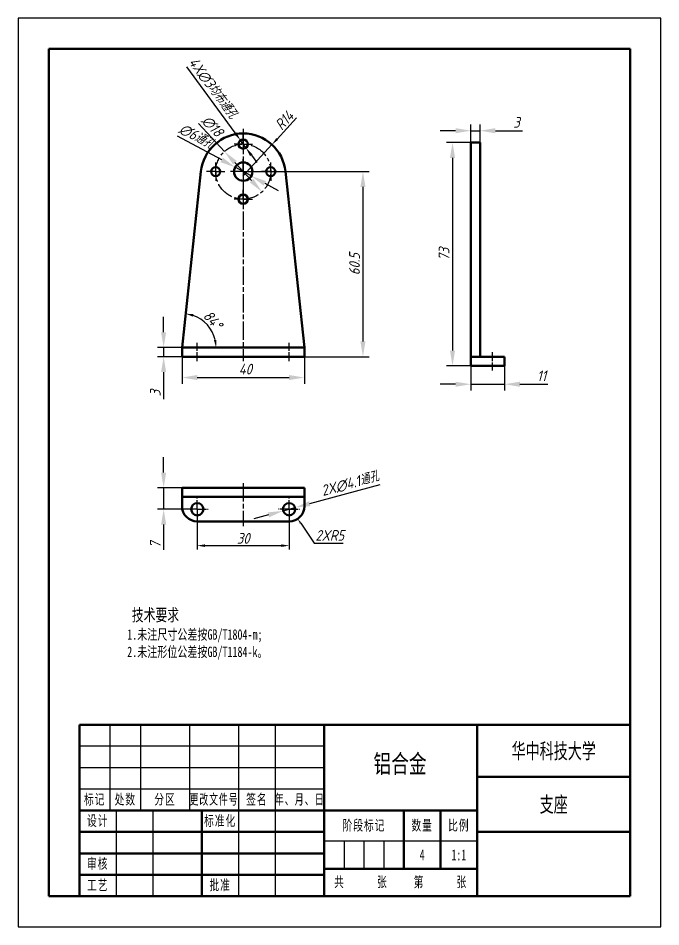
# Model space of a CAD drawing. Header units: millimetres. Extents: x 538 to 2406, y -113 to 359.
# Drawn here: x 538 to 748, y -112.5 to 184.5 of the extents above; entities that cross this region are included whole.
import ezdxf
from ezdxf.enums import TextEntityAlignment as Align

# ---------------------------------------------------------------- set-up
doc = ezdxf.new("R2010")
doc.units = ezdxf.units.MM
doc.header["$LTSCALE"] = 0.5
doc.header["$PDSIZE"] = -5
for name, pattern in [('AM_ISO08W050', [18, 12, -1.5, 3, -1.5]), ('AM_ISO08W050x2', [9, 6, -0.75, 1.5, -0.75]), ('点画线', [18, 12, -2, 2, -2])]:
    doc.linetypes.add(name, pattern=pattern)
doc.layers.get('0').update_dxf_attribs({"lineweight": 50})
for name, color, linetype, lineweight in [('AM_5', 3, 'Continuous', 25), ('AM_7', 4, 'AM_ISO08W050', 25), ('尺寸线层', 3, 'Continuous', 25), ('粗实线层', 7, 'Continuous', 50), ('细实线层', 7, 'Continuous', 25)]:
    doc.layers.add(name, color=color, linetype=linetype, lineweight=lineweight)
doc.styles.get("Standard").update_dxf_attribs({"font": 'isocp.shx', "bigfont": 'gbcbig.shx'})
doc.styles.add('标准', font='', dxfattribs={"width": 0.667})
doc.styles.add('标注', font='gbeitc.shx', dxfattribs={"height": 3.5, "bigfont": 'gbcbig.shx'})
doc.styles.add('汉字', font='STFANGSO.TTF', dxfattribs={"width": 0.707, "height": 3.5})
doc.styles.add('长仿宋体', font='hyswlongfangsong.ttf', dxfattribs={"width": 0.707})
doc.styles.get('标准').set_extended_font_data('宋体')
doc.dimstyles.new('AM_ISO$4', dxfattribs={"dimscale": 0.5, "dimtxt": 3.5, "dimasz": 3.5, "dimexe": 1, "dimexo": 1, "dimgap": 1.5, "dimtad": 1, "dimtoh": 1, "dimdsep": 46, "dimtxsty": 'Standard', "dimcen": 0, "dimclrd": 256, "dimclre": 256, "dimclrt": 2, "dimadec": 0, "dimazin": 2, "dimtp": 0.1, "dimtm": 0.1, "dimtfac": 0.71, "dimtdec": 3, "dimtofl": 0, "dimtmove": 0, "dimatfit": 0, "dimfxl": 1, "dimlwd": -1, "dimlwe": -1, "dimarcsym": 1})
doc.dimstyles.new('ISO-50', dxfattribs={"dimtxt": 10, "dimasz": 5, "dimexe": 2, "dimexo": 0, "dimgap": 1, "dimtad": 1, "dimdec": 3, "dimdsep": 46, "dimtxsty": '标注', "dimcen": 3.5, "dimazin": 2, "dimtp": 0.1, "dimtm": 0.1, "dimtfac": 0.71, "dimtdec": 3, "dimtmove": 0, "dimatfit": 2, "dimfxl": 1, "dimarcsym": 0})
doc.dimstyles.new('ISO-50x', dxfattribs={"dimtxt": 2.5, "dimasz": 2.5, "dimexe": 1.25, "dimexo": 0.625, "dimtad": 1, "dimtxsty": '标注', "dimcen": 2.5, "dimadec": 0, "dimazin": 0, "dimtp": 0.1, "dimtm": 0.1, "dimtfac": 0.71, "dimtdec": 3, "dimtmove": 0, "dimatfit": 3, "dimfxl": 1, "dimarcsym": 0})

# ---------------------------------------------------------------- blocks, each defined once
blk = doc.blocks.new('$CAXA_FRAME_13B17AC1$')
at = {"layer": '粗实线层'}
for p, q in [((95, 138.5), (-95, 138.5)), ((-95, 138.5), (-95, -138.5)), ((95, -138.5), (95, 138.5)), ((-95, -138.5), (95, -138.5))]:
    blk.add_line(p, q, dxfattribs=at)
at = {"layer": '细实线层'}
for p, q in [((105, 148.5), (-105, 148.5)), ((-105, 148.5), (-105, -148.5)), ((105, -148.5), (105, 148.5)), ((-105, -148.5), (105, -148.5))]:
    blk.add_line(p, q, dxfattribs=at)
blk = doc.blocks.new('$CAXA_TITLE_151E506F$')
at = {"layer": '粗实线层'}
for p, q in [((0, 56), (-180, 56)), ((-180, 56), (-180, 0)), ((-100, 56), (-100, 0)), ((-50, 56), (-50, 0)), ((0, 0), (0, 56)), ((0, 39), (-50, 39)), ((-50, 28), (-180, 28)), ((-140, 28), (-140, 0)), ((-74, 28), (-74, 9)), ((-62, 28), (-62, 9)), ((-100, 21), (-180, 21)), ((0, 21), (-50, 21)), ((-100, 14), (-180, 14)), ((-50, 9), (-100, 9)), ((-100, 7), (-180, 7)), ((0, 0), (-180, 0))]:
    blk.add_line(p, q, dxfattribs=at)
at = {"layer": '细实线层'}
for p, q in [((-170, 56), (-170, 28)), ((-160, 56), (-160, 28)), ((-144, 56), (-144, 28)), ((-128, 56), (-128, 0)), ((-116, 56), (-116, 0)), ((-100, 49), (-180, 49)), ((-100, 42), (-180, 42)), ((-100, 35), (-180, 35)), ((-168, 28), (-168, 0)), ((-156, 28), (-156, 0)), ((-50, 18), (-100, 18)), ((-93.5, 18), (-93.5, 9)), ((-87, 18), (-87, 9)), ((-80.5, 18), (-80.5, 9))]:
    blk.add_line(p, q, dxfattribs=at)
at = {"layer": '尺寸线层', "attachment_point": 5, "line_spacing_factor": 1.369753, "style": '标准'}
for s, insert, char_height, width in [('\\T1.1;标记', (-175, 31.5), 3.405, 18), ('\\T1.1;处数', (-165, 31.5), 3.405, 18), ('\\T1.1;分区', (-152, 31.5), 3.405, 30), ('\\T1.1;{\\W0.60886;更改文件号}', (-136, 31.5), 3.4054, 30), ('\\T1.1;签名', (-122, 31.5), 3.405, 22), ('\\T1.1;{\\W0.622239;年、月、日}', (-108, 31.5), 3.4054, 30), ('\\T1.1;设计', (-174, 24.5), 3.405, 22), ('\\T1.1;标准化', (-134, 24.5), 3.405, 22), ('\\T1.1;阶段标记', (-87, 23), 3.405, 50), ('{\\T1.1;数量}', (-68, 23), 3.405, 22), ('\\T1.1;比例', (-56, 23), 3.405, 22), ('\\T1.1;审核', (-174, 10.5), 3.405, 22), ('\\T1.1;共', (-95, 4.5), 3.405, 8), ('\\T1.1;张', (-81, 4.5), 3.405, 8), ('\\T1.1;第', (-69, 4.5), 3.405, 8), ('\\T1.1;张', (-55, 4.5), 3.405, 8), ('\\T1.1;工艺', (-174, 3.5), 3.405, 22), ('\\T1.1;批准', (-134, 3.5), 3.405, 22)]:
    blk.add_mtext(s, dxfattribs=dict(at, insert=insert, char_height=char_height, width=width))
at = {"layer": '尺寸线层', "style": '标准'}
for tag, height, width, p in [('标记C', 3.54, 0.667, (-175, 52.5)), ('处数C', 3.54, 0.667, (-165, 52.5)), ('分区C', 3.54, 0.667, (-152, 52.5)), ('更改文件号C', 3.54, 0.512156, (-136, 52.5)), ('更改签名C', 3.54, 0.459969, (-122, 52.5)), ('更改日期C', 3.54, 0.62723, (-108, 52.5)), ('单位名称', 5.05, 0.667, (-25, 47.5)), ('标记B', 3.54, 0.667, (-175, 45.5)), ('处数B', 3.54, 0.667, (-165, 45.5)), ('分区B', 3.54, 0.667, (-152, 45.5)), ('更改文件号B', 3.54, 0.512156, (-136, 45.5)), ('更改签名B', 3.54, 0.459969, (-122, 45.5)), ('更改日期B', 3.54, 0.62723, (-108, 45.5)), ('材料名称', 5.05, 0.667, (-75, 42)), ('标记A', 3.54, 0.667, (-175, 38.5)), ('处数A', 3.54, 0.667, (-165, 38.5)), ('分区A', 3.54, 0.667, (-152, 38.5)), ('更改文件号A', 3.54, 0.512156, (-136, 38.5)), ('更改签名A', 3.54, 0.459969, (-122, 38.5)), ('更改日期A', 3.54, 0.62723, (-108, 38.5)), ('图纸名称', 5.05, 0.667, (-25, 30)), ('设计', 3.54, 0.667, (-162, 24.5)), ('设计日期', 3.54, 0.667, (-148, 24.5)), ('标准化', 3.54, 0.667, (-122, 24.5)), ('标准化日期', 3.54, 0.569556, (-108, 24.5)), ('阶段标记S', 3.54, 0.229984, (-96.75, 13.5)), ('阶段标记A', 3.54, 0.229984, (-90.25, 13.5)), ('阶段标记B', 3.54, 0.229984, (-83.75, 13.5)), ('阶段标记C', 3.54, 0.229984, (-77.25, 13.5)), ('重量', 3.54, 0.667, (-68, 13.5)), ('图纸比例', 3.54, 0.524733, (-56, 13.5)), ('审核', 3.54, 0.667, (-162, 10.5)), ('审核日期', 3.54, 0.667, (-148, 10.5)), ('图纸编号', 5.05, 0.667, (-25.07, 9.53)), ('页数', 3.54, 0.667, (-88, 4.5)), ('页码', 3.54, 0.667, (-62, 4.5)), ('工艺', 3.54, 0.667, (-162, 3.5)), ('工艺日期', 3.54, 0.667, (-148, 3.5)), ('批准', 3.54, 0.667, (-122, 3.5)), ('批准日期', 3.54, 0.667, (-108, 3.5))]:
    blk.add_attdef(tag, text='', height=height, dxfattribs=dict(at, width=width)).set_placement(p, align=Align.MIDDLE_CENTER)
blk = doc.blocks.new('*D22')
at = {"layer": 'AM_5', "color": 0, "lineweight": -2, "transparency": 16777216}
for p, q in [((591.53, 73.81), (591.53, 65)), ((631.53, 73.81), (631.53, 65)), ((596.53, 67), (626.53, 67))]:
    blk.add_line(p, q, dxfattribs=at)
at = {"layer": 'AM_5', "color": 0, "lineweight": 50, "transparency": 16777216}
for points in [[(596.53, 67.83), (596.53, 66.16), (591.53, 67)], [(626.53, 67.83), (626.53, 66.16), (631.53, 67)]]:
    blk.add_solid(points, dxfattribs=at)
at = {"layer": 'Defpoints', "color": 0, "lineweight": 50, "transparency": 16777216}
for p in [(591.53, 73.81), (631.53, 73.81), (631.53, 67)]:
    blk.add_point(p, dxfattribs=at)
at = {"layer": 'AM_5', "color": 0, "transparency": 16777216, "insert": (612.23, 69.75), "char_height": 3.5, "attachment_point": 5, "style": '标注'}
blk.add_mtext('40', dxfattribs=at)
blk = doc.blocks.new('*D23')
at = {"layer": 'AM_5', "color": 0, "lineweight": -2, "transparency": 16777216}
for p, q in [((685.93, 70.81), (685.93, 62.81)), ((696.93, 70.81), (696.93, 62.81)), ((680.93, 64.81), (675.93, 64.81)), ((685.93, 64.81), (696.93, 64.81)), ((701.93, 64.81), (711.12, 64.81))]:
    blk.add_line(p, q, dxfattribs=at)
at = {"layer": 'AM_5', "color": 0, "lineweight": 50, "transparency": 16777216}
for points in [[(680.93, 65.64), (680.93, 63.97), (685.93, 64.81)], [(701.93, 65.64), (701.93, 63.97), (696.93, 64.81)]]:
    blk.add_solid(points, dxfattribs=at)
at = {"layer": 'Defpoints', "color": 0, "lineweight": 50, "transparency": 16777216}
for p in [(685.93, 70.81), (696.93, 70.81), (696.93, 64.81)]:
    blk.add_point(p, dxfattribs=at)
at = {"layer": 'AM_5', "color": 0, "transparency": 16777216, "insert": (709.03, 67.56), "char_height": 3.5, "attachment_point": 5, "style": '标注'}
blk.add_mtext('11', dxfattribs=at)
blk = doc.blocks.new('*D24')
at = {"layer": 'AM_5', "color": 0, "lineweight": -2, "transparency": 16777216}
for p, q in [((685.93, 143.81), (677.93, 143.81)), ((679.93, 138.81), (679.93, 75.81)), ((685.93, 70.81), (677.93, 70.81))]:
    blk.add_line(p, q, dxfattribs=at)
at = {"layer": 'AM_5', "color": 0, "lineweight": 50, "transparency": 16777216}
for points in [[(679.1, 138.81), (680.77, 138.81), (679.93, 143.81)], [(679.1, 75.81), (680.77, 75.81), (679.93, 70.81)]]:
    blk.add_solid(points, dxfattribs=at)
at = {"layer": 'Defpoints', "color": 0, "lineweight": 50, "transparency": 16777216}
for p in [(685.93, 143.81), (679.93, 70.81), (685.93, 70.81)]:
    blk.add_point(p, dxfattribs=at)
at = {"layer": 'AM_5', "color": 0, "transparency": 16777216, "insert": (677.18, 107.31), "char_height": 3.5, "attachment_point": 5, "rotation": 90, "style": '标注'}
blk.add_mtext('73', dxfattribs=at)
blk = doc.blocks.new('*D25')
at = {"layer": 'AM_5', "color": 0, "lineweight": -2, "transparency": 16777216}
for p, q in [((605.4, 140.9), (596.91, 150.03)), ((614.25, 131.38), (608.81, 137.24))]:
    blk.add_line(p, q, dxfattribs=at)
at = {"layer": 'AM_5', "color": 0, "lineweight": 50, "transparency": 16777216}
for points in [[(609.42, 137.8), (608.2, 136.67), (605.4, 140.9)], [(614.86, 131.94), (613.64, 130.81), (617.66, 127.72)]]:
    blk.add_solid(points, dxfattribs=at)
at = {"layer": 'Defpoints', "color": 0, "lineweight": 50, "transparency": 16777216}
for p in [(605.4, 140.9), (617.66, 127.72)]:
    blk.add_point(p, dxfattribs=at)
at = {"layer": 'AM_5', "color": 0, "transparency": 16777216, "insert": (601.47, 149.17), "char_height": 3.5, "attachment_point": 5, "rotation": 312.9142, "style": '标注'}
blk.add_mtext('∅18', dxfattribs=at)
blk = doc.blocks.new('*D26')
at = {"layer": 'AM_5', "color": 0, "lineweight": -2, "transparency": 16777216}
for p, q in [((608.87, 146.94), (593.08, 168.52)), ((612.42, 142.1), (610.64, 144.52)), ((614.19, 139.68), (615.96, 137.25))]:
    blk.add_line(p, q, dxfattribs=at)
at = {"layer": 'AM_5', "color": 0, "lineweight": 50, "transparency": 16777216}
for points in [[(609.28, 147.23), (608.47, 146.64), (610.64, 144.52)], [(614.59, 139.97), (613.78, 139.38), (612.42, 142.1)]]:
    blk.add_solid(points, dxfattribs=at)
at = {"layer": 'Defpoints', "color": 0, "lineweight": 50, "transparency": 16777216}
for p in [(610.64, 144.52), (612.42, 142.1)]:
    blk.add_point(p, dxfattribs=at)
at = {"layer": 'AM_5', "color": 0, "transparency": 16777216, "insert": (601.7, 161.59), "char_height": 3.5, "attachment_point": 5, "rotation": 306.2005, "style": '标注'}
blk.add_mtext('4X∅3均布通孔', dxfattribs=at)
blk = doc.blocks.new('*D27')
at = {"layer": 'AM_5', "color": 0, "lineweight": -2, "transparency": 16777216}
for p, q in [((628.95, 151.87), (622.61, 144.96)), ((611.45, 132.81), (620.92, 143.12))]:
    blk.add_line(p, q, dxfattribs=at)
at = {"layer": 'AM_5', "color": 0, "lineweight": 50, "transparency": 16777216}
blk.add_solid([(622.3, 145.25), (622.91, 144.68), (620.92, 143.12)], dxfattribs=at)
at = {"layer": 'Defpoints', "color": 0, "lineweight": 50, "transparency": 16777216}
for p in [(620.92, 143.12), (611.45, 132.81)]:
    blk.add_point(p, dxfattribs=at)
at = {"layer": 'AM_5', "color": 0, "transparency": 16777216, "insert": (624.95, 151.03), "char_height": 3.5, "attachment_point": 5, "rotation": 47.4576, "style": '标注'}
blk.add_mtext('R14', dxfattribs=at)
blk = doc.blocks.new('*D28')
at = {"layer": 'AM_5', "color": 0, "lineweight": -2, "transparency": 16777216}
for p, q in [((604.5, 138.12), (590.05, 145.95)), ((614.17, 132.88), (608.89, 135.74)), ((618.56, 130.49), (622.96, 128.11))]:
    blk.add_line(p, q, dxfattribs=at)
at = {"layer": 'AM_5', "color": 0, "lineweight": 50, "transparency": 16777216}
for points in [[(604.89, 138.85), (604.1, 137.39), (608.89, 135.74)], [(618.96, 131.23), (618.17, 129.76), (614.17, 132.88)]]:
    blk.add_solid(points, dxfattribs=at)
at = {"layer": 'Defpoints', "color": 0, "lineweight": 50, "transparency": 16777216}
for p in [(608.89, 135.74), (614.17, 132.88)]:
    blk.add_point(p, dxfattribs=at)
at = {"layer": 'AM_5', "color": 0, "transparency": 16777216, "insert": (596.32, 145.81), "char_height": 3.5, "attachment_point": 5, "rotation": 331.5429, "style": '标注'}
blk.add_mtext('∅6通孔', dxfattribs=at)
blk = doc.blocks.new('*D34')
at = {"layer": 'AM_5', "color": 0, "lineweight": -2, "transparency": 16777216}
for p, q in [((585.53, 81.81), (585.53, 86.81)), ((591.53, 76.81), (583.53, 76.81)), ((585.53, 76.81), (585.53, 73.81)), ((591.53, 73.81), (583.53, 73.81)), ((585.53, 68.81), (585.53, 59.98))]:
    blk.add_line(p, q, dxfattribs=at)
at = {"layer": 'AM_5', "color": 0, "lineweight": 50, "transparency": 16777216}
for points in [[(584.7, 81.81), (586.36, 81.81), (585.53, 76.81)], [(584.7, 68.81), (586.36, 68.81), (585.53, 73.81)]]:
    blk.add_solid(points, dxfattribs=at)
at = {"layer": 'Defpoints', "color": 0, "lineweight": 50, "transparency": 16777216}
for p in [(591.53, 76.81), (585.53, 73.81), (591.53, 73.81)]:
    blk.add_point(p, dxfattribs=at)
at = {"layer": 'AM_5', "color": 0, "transparency": 16777216, "insert": (582.78, 61.9), "char_height": 3.5, "attachment_point": 5, "rotation": 90, "style": '标注'}
blk.add_mtext('3', dxfattribs=at)
blk = doc.blocks.new('*D35')
at = {"layer": 'AM_5', "color": 0, "lineweight": -2, "transparency": 16777216}
for p, q in [((685.93, 143.81), (685.93, 149.68)), ((688.93, 143.81), (688.93, 149.68)), ((680.93, 147.68), (675.93, 147.68)), ((685.93, 147.68), (688.93, 147.68)), ((693.93, 147.68), (702.76, 147.68))]:
    blk.add_line(p, q, dxfattribs=at)
at = {"layer": 'AM_5', "color": 0, "lineweight": 50, "transparency": 16777216}
for points in [[(680.93, 148.52), (680.93, 146.85), (685.93, 147.68)], [(693.93, 148.52), (693.93, 146.85), (688.93, 147.68)]]:
    blk.add_solid(points, dxfattribs=at)
at = {"layer": 'Defpoints', "color": 0, "lineweight": 50, "transparency": 16777216}
for p in [(688.93, 147.68), (685.93, 143.81), (688.93, 143.81)]:
    blk.add_point(p, dxfattribs=at)
at = {"layer": 'AM_5', "color": 0, "transparency": 16777216, "insert": (700.85, 150.43), "char_height": 3.5, "attachment_point": 5, "style": '标注'}
blk.add_mtext('3', dxfattribs=at)
blk = doc.blocks.new('*D36')
at = {"layer": 'AM_5', "color": 0, "lineweight": -2, "transparency": 16777216}
for p, q in [((611.53, 134.31), (652.65, 134.31)), ((650.65, 129.31), (650.65, 78.81)), ((611.53, 73.81), (652.65, 73.81))]:
    blk.add_line(p, q, dxfattribs=at)
at = {"layer": 'AM_5', "color": 0, "lineweight": 50, "transparency": 16777216}
for points in [[(649.82, 129.31), (651.48, 129.31), (650.65, 134.31)], [(649.82, 78.81), (651.48, 78.81), (650.65, 73.81)]]:
    blk.add_solid(points, dxfattribs=at)
at = {"layer": 'Defpoints', "color": 0, "lineweight": 50, "transparency": 16777216}
for p in [(611.53, 134.31), (611.53, 73.81), (650.65, 73.81)]:
    blk.add_point(p, dxfattribs=at)
at = {"layer": 'AM_5', "color": 0, "transparency": 16777216, "insert": (647.9, 104.06), "char_height": 3.5, "attachment_point": 5, "rotation": 90, "style": '标注'}
blk.add_mtext('60.5', dxfattribs=at)
blk = doc.blocks.new('*D37')
at = {"layer": 'AM_5', "linetype": 'ByBlock', "transparency": 16777216}
for p, q in [((630.31, 19.37), (634.68, 12.89)), ((634.68, 12.89), (644.18, 12.89))]:
    blk.add_line(p, q, dxfattribs=at)
at = {"layer": 'AM_5', "lineweight": 50, "transparency": 16777216}
blk.add_solid([(630.55, 19.53), (630.07, 19.2), (629.33, 20.82)], dxfattribs=at)
at = {"layer": 'Defpoints', "color": 0, "lineweight": 50, "transparency": 16777216}
for p in [(626.53, 24.96), (629.33, 20.82)]:
    blk.add_point(p, dxfattribs=at)
at = {"layer": 'AM_5', "color": 3, "transparency": 16777216, "insert": (639.8, 15.39), "char_height": 3.5, "attachment_point": 5, "style": '标注'}
blk.add_mtext('2XR5', dxfattribs=at)
blk = doc.blocks.new('*D38')
at = {"layer": 'AM_5', "color": 0, "lineweight": -2, "transparency": 16777216}
for p, q in [((596.53, 23.33), (596.53, 10.81)), ((626.53, 23.33), (626.53, 10.81)), ((599.03, 12.06), (624.03, 12.06))]:
    blk.add_line(p, q, dxfattribs=at)
at = {"layer": 'AM_5', "color": 0, "lineweight": 50, "transparency": 16777216}
for points in [[(599.03, 12.48), (599.03, 11.64), (596.53, 12.06)], [(624.03, 12.48), (624.03, 11.64), (626.53, 12.06)]]:
    blk.add_solid(points, dxfattribs=at)
at = {"layer": 'Defpoints', "color": 0, "lineweight": 50, "transparency": 16777216}
for p in [(596.53, 23.96), (626.53, 23.96), (626.53, 12.06)]:
    blk.add_point(p, dxfattribs=at)
at = {"layer": 'AM_5', "color": 0, "transparency": 16777216, "insert": (611.53, 14.44), "char_height": 3.5, "attachment_point": 5, "style": '标注'}
blk.add_mtext('30', dxfattribs=at)
blk = doc.blocks.new('*D39')
at = {"layer": 'AM_5', "color": 0, "lineweight": -2, "transparency": 16777216}
for p, q in [((585.53, 35.96), (585.53, 40.96)), ((591.53, 30.96), (583.53, 30.96)), ((585.53, 30.96), (585.53, 23.96)), ((596.53, 23.96), (583.53, 23.96)), ((585.53, 18.96), (585.53, 10.65))]:
    blk.add_line(p, q, dxfattribs=at)
at = {"layer": 'AM_5', "color": 0, "lineweight": 50, "transparency": 16777216}
for points in [[(584.7, 35.96), (586.36, 35.96), (585.53, 30.96)], [(584.7, 18.96), (586.36, 18.96), (585.53, 23.96)]]:
    blk.add_solid(points, dxfattribs=at)
at = {"layer": 'Defpoints', "color": 0, "lineweight": 50, "transparency": 16777216}
for p in [(591.53, 30.96), (585.53, 23.96), (596.53, 23.96)]:
    blk.add_point(p, dxfattribs=at)
at = {"layer": 'AM_5', "color": 0, "transparency": 16777216, "insert": (582.78, 12.3), "char_height": 3.5, "attachment_point": 5, "rotation": 90, "style": '标注'}
blk.add_mtext('7', dxfattribs=at)
blk = doc.blocks.new('*D40')
at = {"layer": 'AM_5', "color": 0, "lineweight": -2, "transparency": 16777216}
for p, q in [((633.28, 25.8), (656.27, 32.06)), ((624.6, 23.43), (628.46, 24.49)), ((619.78, 22.12), (614.95, 20.81))]:
    blk.add_line(p, q, dxfattribs=at)
at = {"layer": 'AM_5', "color": 0, "lineweight": 50, "transparency": 16777216}
for points in [[(633.07, 26.6), (633.5, 24.99), (628.46, 24.49)], [(619.56, 22.92), (620, 21.32), (624.6, 23.43)]]:
    blk.add_solid(points, dxfattribs=at)
at = {"layer": 'Defpoints', "color": 0, "lineweight": 50, "transparency": 16777216}
for p in [(628.46, 24.49), (624.6, 23.43)]:
    blk.add_point(p, dxfattribs=at)
at = {"layer": 'AM_5', "color": 0, "transparency": 16777216, "insert": (646.44, 32.35), "char_height": 3.5, "attachment_point": 5, "rotation": 15.2322, "style": '标注'}
blk.add_mtext('2X∅4.1通孔', dxfattribs=at)
blk = doc.blocks.new('*D176')
at = {"layer": 'AM_5', "color": 0, "lineweight": -2, "transparency": 16777216}
blk.add_arc((591.53, 76.81), 11.13, 12.8969, 70.9876, dxfattribs=at)
at = {"layer": 'AM_5', "color": 0, "lineweight": 50, "transparency": 16777216}
for points in [[(595.07, 86.92), (595.25, 87.74), (592.72, 87.87)], [(602.79, 79.34), (601.97, 79.24), (602.66, 76.81)]]:
    blk.add_solid(points, dxfattribs=at)
at = {"layer": 'Defpoints', "color": 0, "lineweight": 50, "transparency": 16777216}
for p in [(597.69, 134.3), (601.36, 82.03), (591.53, 76.81), (596.53, 76.81), (626.53, 76.81)]:
    blk.add_point(p, dxfattribs=at)
at = {"layer": 'AM_5', "color": 0, "transparency": 16777216, "insert": (601.58, 85.83), "char_height": 3.5, "attachment_point": 5, "rotation": 311.9422, "style": '标注'}
blk.add_mtext('84°', dxfattribs=at)

msp = doc.modelspace()

# ---------------------------------------------------------------- linework, layer by layer
at = {"color": 7, "linetype": 'Continuous', "lineweight": 50}
for p, q in [((685.9349, 143.8063), (688.9349, 143.8063)), ((685.9349, 131.298), (685.9349, 143.8063)), ((688.9349, 143.8063), (688.9349, 131.298)), ((597.6905, 134.298), (591.5307, 76.8065)), ((631.5307, 76.8065), (625.3709, 134.298)), ((685.9349, 73.8065), (685.9349, 131.298)), ((688.9349, 131.298), (688.9349, 73.8065)), ((591.5307, 73.8065), (591.5307, 76.8065)), ((591.5307, 76.8065), (596.5307, 76.8065)), ((596.5307, 76.8065), (626.5307, 76.8065)), ((626.5307, 76.8065), (631.5307, 76.8065)), ((631.5307, 76.8065), (631.5307, 73.8065)), ((596.5307, 73.8065), (591.5307, 73.8065)), ((596.5307, 73.8065), (626.5307, 73.8065)), ((631.5307, 73.8065), (626.5307, 73.8065)), ((685.9349, 73.8065), (685.9349, 70.8065)), ((688.9349, 73.8065), (691.9349, 73.8065)), ((691.9349, 73.8065), (696.9349, 73.8065)), ((696.9349, 73.8065), (696.9349, 70.8065)), ((685.9349, 70.8065), (691.9349, 70.8065)), ((696.9349, 70.8065), (691.9349, 70.8065)), ((591.5307, 27.9597), (591.5307, 30.9597)), ((591.5307, 30.9597), (597.6905, 30.9597)), ((597.6905, 30.9597), (611.5307, 30.9597)), ((611.5307, 30.9597), (625.3709, 30.9597)), ((625.3709, 30.9597), (631.5307, 30.9597)), ((631.5307, 27.9597), (631.5307, 30.9597)), ((597.6905, 27.9597), (591.5307, 27.9597)), ((591.5307, 27.9597), (591.5307, 24.9597)), ((611.5307, 27.9597), (597.6905, 27.9597)), ((625.3709, 27.9597), (611.5307, 27.9597)), ((631.5307, 27.9597), (625.3709, 27.9597)), ((631.5307, 24.9597), (631.5307, 27.9597)), ((596.5307, 19.9597), (626.5307, 19.9597))]:
    msp.add_line(p, q, dxfattribs=at)
for centre, radius in [((611.5307, 143.3065), 1.5), ((611.5307, 134.3065), 3), ((602.5307, 134.3065), 1.5), ((620.5307, 134.3065), 1.5), ((611.5307, 125.3065), 1.5), ((596.5307, 23.9597), 2), ((626.5307, 23.9597), 2)]:
    msp.add_circle(centre, radius, dxfattribs=at)
for centre, radius, start, end in [((611.6108, 132.8065), 14, 90.327929, 173.884496), ((611.4505, 132.8065), 14, 6.115504, 89.672071), ((596.5307, 24.9597), 5, 180, 270), ((626.5307, 24.9597), 5, 270, 0)]:
    msp.add_arc(centre, radius, start, end, dxfattribs=at)
at = {"layer": 'AM_7'}
for p, q in [((611.5307, 148.3063), (611.5307, 72.3065)), ((611.5307, 32.4597), (611.5307, 18.4597))]:
    msp.add_line(p, q, dxfattribs=at)
at = {"layer": 'AM_7', "linetype": 'AM_ISO08W050x2'}
for p, q in [((611.5307, 143.3065), (611.5307, 146.3065)), ((611.5307, 143.3065), (608.5307, 143.3065)), ((611.5307, 143.3065), (614.5307, 143.3065)), ((611.5307, 143.3065), (611.5307, 140.3065)), ((602.5307, 134.3065), (602.5307, 137.3065)), ((611.5307, 134.3065), (611.5307, 138.8065)), ((620.5307, 134.3065), (620.5307, 137.3065)), ((602.5307, 134.3065), (599.5307, 134.3065)), ((602.5307, 134.3065), (605.5307, 134.3065)), ((602.5307, 134.3065), (602.5307, 131.3065)), ((611.5307, 134.3065), (607.0307, 134.3065)), ((611.5307, 134.3065), (616.0307, 134.3065)), ((611.5307, 134.3065), (611.5307, 129.8065)), ((620.5307, 134.3065), (617.5307, 134.3065)), ((620.5307, 134.3065), (623.5307, 134.3065)), ((620.5307, 134.3065), (620.5307, 131.3065)), ((611.5307, 125.3065), (611.5307, 128.3065)), ((611.5307, 125.3065), (608.5307, 125.3065)), ((611.5307, 125.3065), (614.5307, 125.3065)), ((611.5307, 125.3065), (611.5307, 122.3065)), ((596.5307, 72.3065), (596.5307, 78.3065)), ((626.5307, 72.3065), (626.5307, 78.3065)), ((692.8675, 75.3065), (692.8675, 69.3065)), ((596.5307, 23.9597), (596.5307, 27.4597)), ((596.5307, 23.9597), (596.5307, 27.4597)), ((626.5307, 23.9597), (626.5307, 27.4597)), ((596.5307, 23.9597), (593.0307, 23.9597)), ((596.5307, 23.9597), (593.0307, 23.9597)), ((596.5307, 23.9597), (600.0307, 23.9597)), ((596.5307, 23.9597), (600.0307, 23.9597)), ((596.5307, 23.9597), (596.5307, 20.4597)), ((596.5307, 23.9597), (596.5307, 20.4597)), ((626.5307, 23.9597), (623.0307, 23.9597)), ((626.5307, 23.9597), (630.0307, 23.9597)), ((626.5307, 23.9597), (626.5307, 20.4597))]:
    msp.add_line(p, q, dxfattribs=at)
at = {"layer": '粗实线层', "lineweight": 50}
msp.add_line((688.9349, 73.8065), (685.9349, 73.8065), dxfattribs=at)
at = {"layer": '粗实线层', "linetype": '点画线', "lineweight": -3}
msp.add_circle((611.5307, 134.3065), 9, dxfattribs=at)

# ---------------------------------------------------------------- block references
at = {"layer": '粗实线层'}
msp.add_blockref('$CAXA_FRAME_13B17AC1$', (642.9958, 35.9652), dxfattribs=at)
ref = msp.add_blockref('$CAXA_TITLE_151E506F$', (737.9958, -102.5348), dxfattribs=at)
ref.add_attrib('单位名称', '华中科技大学', dxfattribs={"layer": '尺寸线层', "height": 5.05031, "style": '标准', "width": 0.667}).set_placement((712.9958, -55.0348), align=Align.MIDDLE_CENTER)
ref.add_attrib('图纸名称', '支座', dxfattribs={"layer": '尺寸线层', "height": 5.05031, "style": '标准', "width": 0.667}).set_placement((712.9958, -72.5348), align=Align.MIDDLE_CENTER)
ref.add_attrib('图纸比例', '1:1', dxfattribs={"layer": '尺寸线层', "height": 3.53521, "style": '标准', "width": 0.667}).set_placement((681.9958, -89.0348), align=Align.MIDDLE_CENTER)
ref.add_attrib('重量', '4', dxfattribs={"layer": '尺寸线层', "height": 3.5352, "style": '标准', "width": 0.667}).set_placement((669.9958, -89.0348), align=Align.MIDDLE_CENTER)

# ---------------------------------------------------------------- texts
at = {"insert": (563.8134, -8.611), "char_height": 5, "attachment_point": 1, "style": '汉字'}
msp.add_mtext_dynamic_manual_height_columns('\\pi11.325;{\\H0.8x;技术要求\\H0.85x;\\P\\pi0;      1.未注尺寸公差按GB/T1804-m;\\P      2.未注形位公差按GB/T1184-k。}', width=65.750371, gutter_width=12.5, heights=[0], dxfattribs=at)
at = {"layer": '粗实线层', "lineweight": 50, "insert": (654.1049, -56.2248), "char_height": 6, "attachment_point": 1, "style": '长仿宋体'}
msp.add_mtext_dynamic_manual_height_columns('{\\fSimSun|b0|i0|c134|p2;铝合金}', width=35.899004, gutter_width=6.25, heights=[14.5983], dxfattribs=at)

# ---------------------------------------------------------------- dimensions: what is measured, and where the dimension line sits
at = {"layer": 'AM_5'}
for p1, p2, text, override, picture, middle in [((612.4166, 142.0961), (610.6447, 144.517), '4X<>均布通孔', {"dimtxt": 7, "dimasz": 3, "dimpost": ''}, '*D26', (599.3868, 159.8986)), ((614.1682, 132.877), (608.8931, 135.736), '<>通孔', {"dimtxt": 7, "dimpost": ''}, '*D28', (594.9591, 143.2881)), ((624.6009, 23.4342), (628.4604, 24.4851), '2X<>.1通孔', {"dimpost": '', "dimtol": 0, "dimlim": 0, "dimtp": 0.1, "dimtm": 0.1, "dimtfac": 0.71, "dimtdec": 3, "dimtolj": 0, "dimtzin": 8}, '*D40', (647.1917, 29.5856))]:
    dim = msp.add_diameter_dim_2p(p1=p1, p2=p2, text=text, dimstyle='ISO-50', override=override, dxfattribs=at)
    dim.commit()
    dim.dimension.update_dxf_attribs({"geometry": picture, "text_midpoint": middle, "dimtype": 163})
dim = msp.add_radius_dim(center=(611.4505, 132.8065), mpoint=(620.9164, 143.1214), dimstyle='ISO-50x', override={"dimtol": 0, "dimlim": 0, "dimtp": 0.1, "dimtm": 0.1, "dimtfac": 0.71, "dimtdec": 3, "dimtolj": 0, "dimtzin": 8}, dxfattribs=at)
dim.commit()
dim.dimension.update_dxf_attribs({"geometry": '*D27', "text_midpoint": (626.7012, 149.4251), "dimtype": 164})
dim = msp.add_diameter_dim_2p(p1=(617.6588, 127.7151), p2=(605.4025, 140.8979), dimstyle='ISO-50', override={"dimtxt": 7}, dxfattribs=at)
dim.commit()
dim.dimension.update_dxf_attribs({"geometry": '*D25', "text_midpoint": (599.4553, 147.2947), "dimtype": 163})
dim = msp.add_linear_dim(base=(688.9349, 147.685), p1=(685.9349, 143.8063), p2=(688.9349, 143.8063), dimstyle='ISO-50', dxfattribs=at)
dim.commit()
dim.dimension.update_dxf_attribs({"geometry": '*D35', "text_midpoint": (700.8464, 150.435)})
for base, p1, p2, angle, picture, middle in [((679.9349, 70.8065), (685.9349, 143.8063), (685.9349, 70.8065), 90, '*D24', (677.1849, 107.3064)), ((650.6513, 73.8065), (611.5307, 134.3065), (611.5307, 73.8065), 90, '*D36', (647.9013, 104.0565)), ((585.5307, 73.8065), (591.5307, 76.8065), (591.5307, 73.8065), 90, '*D34', (582.7807, 61.8951)), ((696.9349, 64.8065), (685.9349, 70.8065), (696.9349, 70.8065), 0, '*D23', (709.0287, 67.5565)), ((585.5307, 23.9597), (591.5307, 30.9597), (596.5307, 23.9597), 90, '*D39', (582.7807, 12.3034))]:
    dim = msp.add_linear_dim(base=base, p1=p1, p2=p2, angle=angle, dimstyle='ISO-50', override={"dimtol": 0, "dimlim": 0, "dimtp": 0.1, "dimtm": 0.1, "dimtfac": 0.71, "dimtdec": 3, "dimtolj": 0, "dimtzin": 8}, dxfattribs=at)
    dim.commit()
    dim.dimension.update_dxf_attribs({"geometry": picture, "text_midpoint": middle})
dim = msp.add_angular_dim_2l(base=(601.3614, 82.0251), line1=((597.6905, 134.298), (591.5307, 76.8065)), line2=((596.5307, 76.8065), (626.5307, 76.8065)), dimstyle='ISO-50x', override={"dimtol": 0, "dimlim": 0, "dimtp": 0.1, "dimtm": 0.1, "dimtfac": 0.71, "dimtdec": 3, "dimtolj": 0, "dimtzin": 8}, dxfattribs=at)
dim.commit()
dim.dimension.update_dxf_attribs({"geometry": '*D176', "text_midpoint": (601.5759, 85.833)})
for base, p1, p2, dimstyle, override, picture, middle in [((631.5307, 66.9971), (591.5307, 73.8065), (631.5307, 73.8065), 'ISO-50', {"dimtol": 0, "dimlim": 0, "dimtp": 0.1, "dimtm": 0.1, "dimtfac": 0.71, "dimtdec": 3, "dimtolj": 0, "dimtzin": 8}, '*D22', (612.2303, 66.9971)), ((626.5307, 12.0611), (596.5307, 23.9597), (626.5307, 23.9597), 'ISO-50x', {"dimpost": '', "dimtp": 0.042, "dimtm": 0.042}, '*D38', (611.5307, 12.0611))]:
    dim = msp.add_linear_dim(base=base, p1=p1, p2=p2, angle=0, dimstyle=dimstyle, override=override, dxfattribs=at)
    dim.commit()
    dim.dimension.update_dxf_attribs({"geometry": picture, "text_midpoint": middle, "dimtype": 160})
dim = msp.add_radius_dim(center=(626.5307, 24.9597), mpoint=(629.3284, 20.8157), text='2X<>', dimstyle='AM_ISO$4', override={"dimtxsty": '标注', "dimclrt": 3}, dxfattribs=at)
dim.commit()
dim.dimension.update_dxf_attribs({"geometry": '*D37', "text_midpoint": (639.8045, 12.8899), "dimtype": 164})

doc.saveas('drawing.dxf')
